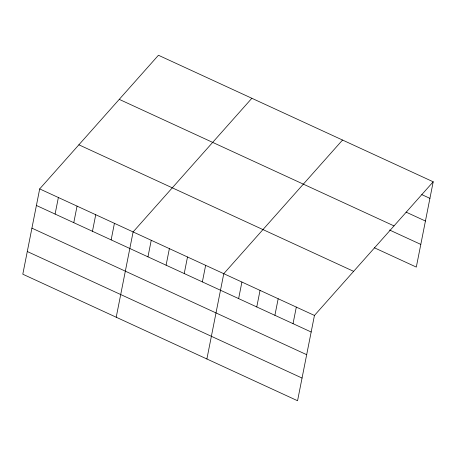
<?xml version="1.0" encoding="UTF-8"?>
<svg xmlns="http://www.w3.org/2000/svg" width="456" height="456" viewBox="0 0 456 456"><rect width="100%" height="100%" fill="white"/><g stroke="black" fill="none" stroke-linecap="round" stroke-linejoin="round"><path stroke-width="0.68" d="M39.689 188.909L22.8 274.204L297.557 400.744L314.446 315.449L433.2 181.796L158.443 55.256L39.689 188.909L314.446 315.449M55.096 214.075L58.374 197.516M73.775 222.676L77.053 206.118M92.46 231.283L95.737 214.725M111.144 239.885L114.422 223.332M116.217 317.228L133.106 231.933L251.86 98.279M147.961 256.842L151.238 240.283M166.098 265.192L169.375 248.64M184.23 273.549L187.507 256.99M202.361 281.899L205.645 265.341M206.887 358.986L223.776 273.691L342.53 140.038M238.63 298.6L241.908 282.042M256.768 306.951L260.045 290.398M274.9 315.307L278.177 298.748M293.037 323.657L296.315 307.099M433.2 181.796L416.311 267.091L374.416 247.796M421.794 194.609L429.922 198.354M406.045 212.108L425.431 221.035M119.255 99.362L394.012 225.902M389.538 230.006L420.802 244.405M78.877 144.803L353.634 271.343M36.412 205.468L311.169 332.008M31.92 228.148L306.677 354.688M27.292 251.518L302.049 378.058"/></g></svg>
